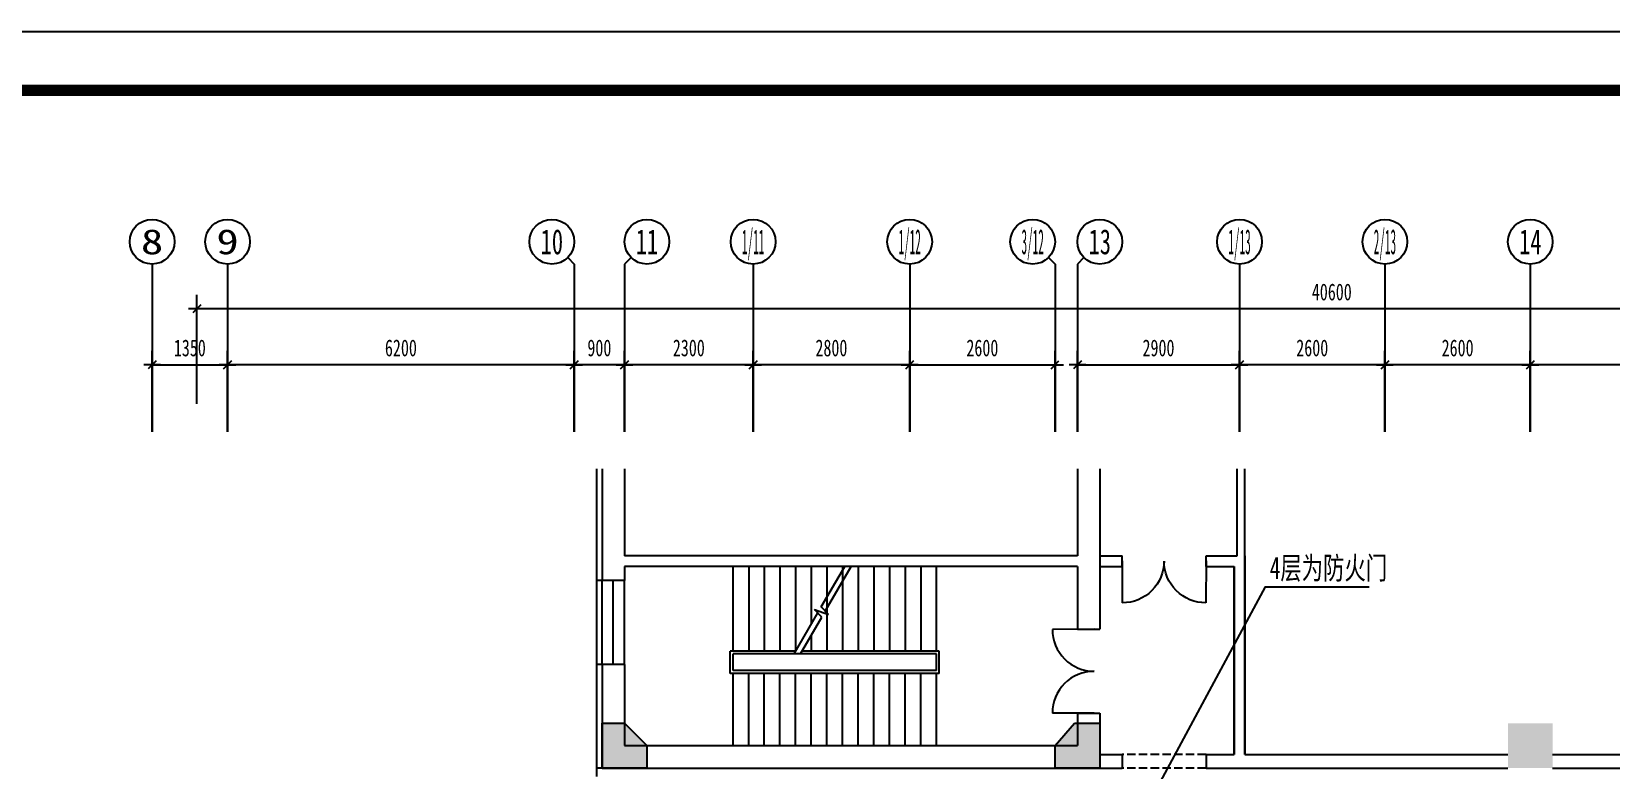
# Model space of a CAD drawing. Header units: millimetres. Extents: x -40825 to 38445, y -28915 to 29040.
# Drawn here: x -23503 to 4735, y 15854 to 29040 of the extents above; entities that cross this region are included whole.
import ezdxf
from ezdxf.enums import TextEntityAlignment as Align

# ---------------------------------------------------------------- set-up
doc = ezdxf.new("R2010")
doc.units = ezdxf.units.MM
doc.linetypes.add('DASH', pattern=[0.35, 0.25, -0.1])
for name, color, linetype in [('AXIS', 3, 'Continuous'), ('AXIS_TEXT', 7, 'Continuous'), ('COLUMN', 9, 'Continuous'), ('S_SURFACE', 6, 'Continuous'), ('STAIR', 6, 'Continuous'), ('TEXT', 7, 'Continuous'), ('WALL', 4, 'Continuous'), ('WINDOW', 3, 'Continuous'), ('WLL1', 2, 'Continuous'), ('填充', 8, 'Continuous')]:
    doc.layers.add(name, color=color, linetype=linetype)
doc.styles.add('COMPLEX', font='simsun.ttc')
doc.styles.add('DIM_FONT', font='simsun.ttc', dxfattribs={"width": 0.7})
doc.styles.add('S', font='', dxfattribs={"width": 0.8})
doc.styles.get('S').set_extended_font_data('SimSun')
doc.dimstyles.new('AXIS', dxfattribs={"dimtxt": 300, "dimasz": 1, "dimexe": 250, "dimexo": 0, "dimgap": 150, "dimtad": 1, "dimdec": 0, "dimzin": 0, "dimdsep": 46, "dimtxsty": 'DIM_FONT', "dimblk": '_DIMX', "dimblk1": '_DIMX', "dimblk2": '_DIMX', "dimsah": 1, "dimcen": 0.09, "dimclrd": 3, "dimclre": 3, "dimclrt": 7, "dimadec": 0, "dimazin": 0, "dimtfac": 1, "dimtdec": 0, "dimtix": 1, "dimtmove": 2, "dimatfit": 3, "dimldrblk": '_DIMX', "dimfxl": 1, "dimtolj": 1, "dimtzin": 0, "dimarcsym": 0})

# ---------------------------------------------------------------- blocks, each defined once
blk = doc.blocks.new('_DIMX')
blk.add_line((-150, 0), (150, 0))
blk.add_lwpolyline([(-70, -70), (70, 70)])
blk = doc.blocks.new('*D112')
at = {"layer": 'AXIS', "color": 3, "lineweight": -2}
for p, q in [((3302, 21885), (3302, 23335)), ((11402, 21885), (11402, 23335)), ((11401, 23085), (3303, 23085))]:
    blk.add_line(p, q, dxfattribs=at)
at = {"layer": 'Defpoints', "color": 0}
for p in [(3302, 23085), (3302, 21885), (11402, 21885)]:
    blk.add_point(p, dxfattribs=at)
at = {"layer": 'AXIS', "color": 3, "lineweight": -2, "rotation": 180}
blk.add_blockref('_DIMX', (3302, 23085), dxfattribs=at)
at = {"layer": 'AXIS', "color": 3, "lineweight": -2}
blk.add_blockref('_DIMX', (11402, 23085), dxfattribs=at)
at = {"layer": 'AXIS', "color": 7, "insert": (7352, 23385), "char_height": 300, "attachment_point": 5, "style": 'DIM_FONT'}
blk.add_mtext('\\A1;8100', dxfattribs=at)
blk = doc.blocks.new('*D110')
at = {"layer": 'AXIS', "color": 3, "lineweight": -2}
for p, q in [((-20548, 22385), (-20548, 24335)), ((20052, 22385), (20052, 24335)), ((20051, 24085), (-20547, 24085))]:
    blk.add_line(p, q, dxfattribs=at)
at = {"layer": 'Defpoints', "color": 0}
for p in [(-20548, 24085), (-20548, 22385), (20052, 22385)]:
    blk.add_point(p, dxfattribs=at)
at = {"layer": 'AXIS', "color": 3, "lineweight": -2}
for p, rotation in [((-20548, 24085), 179.9999999999999), ((20052, 24085), 359.9999999999999)]:
    blk.add_blockref('_DIMX', p, dxfattribs=dict(at, rotation=rotation))
at = {"layer": 'AXIS', "color": 7, "insert": (-248, 24385), "char_height": 300, "attachment_point": 5, "style": 'DIM_FONT'}
blk.add_mtext('\\A1;40600', dxfattribs=at)
blk = doc.blocks.new('_FZH')
blk.add_solid([(0.5, 0.5), (0.5, -0.5), (-0.5, 0.5), (-0.5, -0.5)])
blk = doc.blocks.new('M_B3KKM')
at = {"linetype": 'DASH'}
for p, q in [((-0.5, 0.5), (0.5, 0.5)), ((-0.5, -0.5), (0.5, -0.5))]:
    blk.add_line(p, q, dxfattribs=at)
blk = doc.blocks.new('*D89')
at = {"layer": 'AXIS', "color": 3, "lineweight": -2}
for p, q in [((-19998, 21885), (-19998, 23335)), ((-13798, 21885), (-13798, 23335)), ((-13799, 23085), (-19997, 23085))]:
    blk.add_line(p, q, dxfattribs=at)
at = {"layer": 'Defpoints', "color": 0}
for p in [(-19998, 23085), (-19998, 21885), (-13798, 21885)]:
    blk.add_point(p, dxfattribs=at)
at = {"layer": 'AXIS', "color": 3, "lineweight": -2, "rotation": 180}
blk.add_blockref('_DIMX', (-19998, 23085), dxfattribs=at)
at = {"layer": 'AXIS', "color": 3, "lineweight": -2}
blk.add_blockref('_DIMX', (-13798, 23085), dxfattribs=at)
at = {"layer": 'AXIS', "color": 7, "insert": (-16898, 23385), "char_height": 300, "attachment_point": 5, "style": 'DIM_FONT'}
blk.add_mtext('\\A1;6200', dxfattribs=at)
blk = doc.blocks.new('_AXISO')
blk.add_circle((0, 0), 0.5)
at = {"layer": 'AXIS_TEXT', "style": 'COMPLEX', "width": 1.041667}
blk.add_attdef('A', text='', height=0.56, dxfattribs=at).set_placement((-0.25, -0.28), (0.25, -0.28), align=Align.FIT)
blk = doc.blocks.new('*D86')
at = {"layer": 'AXIS', "color": 3, "lineweight": -2}
for p, q in [((-12898, 21885), (-12898, 23335)), ((-10598, 21885), (-10598, 23335)), ((-10599, 23085), (-12897, 23085))]:
    blk.add_line(p, q, dxfattribs=at)
at = {"layer": 'Defpoints', "color": 0}
for p in [(-12898, 23085), (-12898, 21885), (-10598, 21885)]:
    blk.add_point(p, dxfattribs=at)
at = {"layer": 'AXIS', "color": 3, "lineweight": -2, "rotation": 180}
blk.add_blockref('_DIMX', (-12898, 23085), dxfattribs=at)
at = {"layer": 'AXIS', "color": 3, "lineweight": -2}
blk.add_blockref('_DIMX', (-10598, 23085), dxfattribs=at)
at = {"layer": 'AXIS', "color": 7, "insert": (-11748, 23385), "char_height": 300, "attachment_point": 5, "style": 'DIM_FONT'}
blk.add_mtext('\\A1;2300', dxfattribs=at)
blk = doc.blocks.new('_AXISO2')
blk.add_line((0.354, 0.146), (0.5, 0))
blk.add_circle((0, 0.5), 0.5)
at = {"layer": 'AXIS_TEXT', "style": 'COMPLEX', "width": 1.041667}
blk.add_attdef('A', text='', height=0.56, dxfattribs=at).set_placement((-0.25, 0.22), (0.25, 0.22), align=Align.FIT)
blk = doc.blocks.new('*D85')
at = {"layer": 'AXIS', "color": 3, "lineweight": -2}
for p, q in [((-13798, 21885), (-13798, 23335)), ((-12898, 21885), (-12898, 23335)), ((-12899, 23085), (-13797, 23085))]:
    blk.add_line(p, q, dxfattribs=at)
at = {"layer": 'Defpoints', "color": 0}
for p in [(-13798, 23085), (-13798, 21885), (-12898, 21885)]:
    blk.add_point(p, dxfattribs=at)
at = {"layer": 'AXIS', "color": 3, "lineweight": -2, "rotation": 180}
blk.add_blockref('_DIMX', (-13798, 23085), dxfattribs=at)
at = {"layer": 'AXIS', "color": 3, "lineweight": -2}
blk.add_blockref('_DIMX', (-12898, 23085), dxfattribs=at)
at = {"layer": 'AXIS', "color": 7, "insert": (-13348, 23385), "char_height": 300, "attachment_point": 5, "style": 'DIM_FONT'}
blk.add_mtext('\\A1;900', dxfattribs=at)
blk = doc.blocks.new('_AXISO1')
blk.add_line((0.354, -0.146), (0.5, 0))
blk.add_circle((0, -0.5), 0.5)
at = {"layer": 'AXIS_TEXT', "style": 'COMPLEX', "width": 1.041667}
blk.add_attdef('A', text='', height=0.56, dxfattribs=at).set_placement((-0.25, -0.78), (0.25, -0.78), align=Align.FIT)
blk = doc.blocks.new('M_B14FAZ')
for p, q in [((-0.5, 0.5), (0.5, 0.5)), ((0.5, 0.021), (-0.5, 0.021)), ((-0.5, -0.5), (0.5, -0.5))]:
    blk.add_line(p, q)
blk = doc.blocks.new('*D84')
at = {"layer": 'AXIS', "color": 3, "lineweight": -2}
for p, q in [((-10598, 21885), (-10598, 23335)), ((-7798, 21885), (-7798, 23335)), ((-7799, 23085), (-10597, 23085))]:
    blk.add_line(p, q, dxfattribs=at)
at = {"layer": 'Defpoints', "color": 0}
for p in [(-10598, 23085), (-10598, 21885), (-7798, 21885)]:
    blk.add_point(p, dxfattribs=at)
at = {"layer": 'AXIS', "color": 3, "lineweight": -2, "rotation": 180}
blk.add_blockref('_DIMX', (-10598, 23085), dxfattribs=at)
at = {"layer": 'AXIS', "color": 3, "lineweight": -2}
blk.add_blockref('_DIMX', (-7798, 23085), dxfattribs=at)
at = {"layer": 'AXIS', "color": 7, "insert": (-9198, 23385), "char_height": 300, "attachment_point": 5, "style": 'DIM_FONT'}
blk.add_mtext('\\A1;2800', dxfattribs=at)
blk = doc.blocks.new('*D83')
at = {"layer": 'AXIS', "color": 3, "lineweight": -2}
for p, q in [((-1898, 21885), (-1898, 23335)), ((702, 21885), (702, 23335)), ((701, 23085), (-1897, 23085))]:
    blk.add_line(p, q, dxfattribs=at)
at = {"layer": 'Defpoints', "color": 0}
for p in [(-1898, 23085), (-1898, 21885), (702, 21885)]:
    blk.add_point(p, dxfattribs=at)
at = {"layer": 'AXIS', "color": 3, "lineweight": -2, "rotation": 180}
blk.add_blockref('_DIMX', (-1898, 23085), dxfattribs=at)
at = {"layer": 'AXIS', "color": 3, "lineweight": -2}
blk.add_blockref('_DIMX', (702, 23085), dxfattribs=at)
at = {"layer": 'AXIS', "color": 7, "insert": (-598, 23385), "char_height": 300, "attachment_point": 5, "style": 'DIM_FONT'}
blk.add_mtext('\\A1;2600', dxfattribs=at)
blk = doc.blocks.new('M_A3PTU')
for p, q in [((-0.5, 0), (-0.499, -0.498)), ((0.5, 0), (0.499, -0.498))]:
    blk.add_line(p, q)
for centre, start, end in [((-0.498, -0.001), 269.885, 0.0763), ((0.498, -0.001), 179.9237, 270.115)]:
    blk.add_arc(centre, 0.498, start, end)
blk = doc.blocks.new('*D81')
at = {"layer": 'AXIS', "color": 3, "lineweight": -2}
for p, q in [((702, 21885), (702, 23335)), ((3302, 21885), (3302, 23335)), ((3301, 23085), (703, 23085))]:
    blk.add_line(p, q, dxfattribs=at)
at = {"layer": 'Defpoints', "color": 0}
for p in [(702, 23085), (702, 21885), (3302, 21885)]:
    blk.add_point(p, dxfattribs=at)
at = {"layer": 'AXIS', "color": 3, "lineweight": -2, "rotation": 180}
blk.add_blockref('_DIMX', (702, 23085), dxfattribs=at)
at = {"layer": 'AXIS', "color": 3, "lineweight": -2}
blk.add_blockref('_DIMX', (3302, 23085), dxfattribs=at)
at = {"layer": 'AXIS', "color": 7, "insert": (2002, 23385), "char_height": 300, "attachment_point": 5, "style": 'DIM_FONT'}
blk.add_mtext('\\A1;2600', dxfattribs=at)

msp = doc.modelspace()

# ---------------------------------------------------------------- hatches: boundary and pattern name
at = {"layer": 'COLUMN'}
h = msp.add_hatch(color=256, dxfattribs=at)
h.paths.add_polyline_path([(-12497.8, 16278.9), (-12497.8, 15878.9), (-13297.8, 15878.9), (-13297.8, 16678.9), (-12897.8, 16678.9)])
h.paths.add_polyline_path([(-4847.8, 16678.9), (-4397.8, 16678.9), (-4397.8, 15878.9), (-5197.8, 15878.9), (-5197.8, 16278.9)])

# ---------------------------------------------------------------- linework, layer by layer
at = {"layer": 'AXIS'}
for p, q in [((-21347.8, 24884.8), (-21347.8, 21884.8)), ((-19997.8, 24884.8), (-19997.8, 21884.8)), ((-13797.8, 24884.8), (-13797.8, 21884.8)), ((-12897.8, 24884.8), (-12897.8, 21884.8)), ((-10597.8, 24884.8), (-10597.8, 21884.8)), ((-7797.8, 24884.8), (-7797.8, 21884.8)), ((-5197.8, 24884.8), (-5197.8, 21884.8)), ((-4797.8, 24884.8), (-4797.8, 21884.8)), ((-1897.8, 24884.8), (-1897.8, 21884.8)), ((702.2, 24884.8), (702.2, 21884.8)), ((3302.2, 24884.8), (3302.2, 21884.8))]:
    msp.add_line(p, q, dxfattribs=at)
at = {"layer": 'S_SURFACE'}
for p, q in [((-13397.8, 21226.4), (-13397.8, 15728.9)), ((-13297.8, 19228.9), (-13397.8, 19228.9)), ((-13297.8, 17728.9), (-13397.8, 17728.9)), ((-13297.8, 15878.9), (-13397.8, 15878.9))]:
    msp.add_line(p, q, dxfattribs=at)
at = {"layer": 'STAIR'}
for p, q in [((-10957.8, 17968.9), (-10957.8, 19478.9)), ((-10677.8, 19478.9), (-10677.8, 17968.9)), ((-10397.8, 19478.9), (-10397.8, 17968.9)), ((-10117.8, 19478.9), (-10117.8, 17968.9)), ((-9837.8, 19478.9), (-9837.8, 17968.9)), ((-9557.8, 19478.9), (-9557.8, 18449)), ((-9380.3, 18756.4), (-8960.3, 19478.9)), ((-9307.6, 18682.4), (-8844.8, 19478.9)), ((-9277.8, 19478.9), (-9277.8, 17968.9)), ((-8997.8, 19478.9), (-8997.8, 17968.9)), ((-8717.8, 19478.9), (-8717.8, 17968.9)), ((-8437.8, 19478.9), (-8437.8, 17968.9)), ((-8157.8, 19478.9), (-8157.8, 17968.9)), ((-7877.8, 19478.9), (-7877.8, 17968.9)), ((-7597.8, 19478.9), (-7597.8, 17968.9)), ((-7317.8, 17968.9), (-7317.8, 19478.9)), ((-9862.8, 17920.7), (-9441.4, 18650.6)), ((-9368.7, 18576.5), (-9499.6, 18709.8)), ((-9499.6, 18709.8), (-9249.5, 18623.1)), ((-9249.5, 18623.1), (-9380.3, 18756.4)), ((-9748.4, 17918.9), (-9368.7, 18576.5)), ((-9557.8, 18249), (-9557.8, 17968.9)), ((-11007.8, 17568.9), (-11007.8, 17968.9)), ((-9835, 17968.9), (-11007.8, 17968.9)), ((-7317.8, 17918.9), (-10957.8, 17918.9)), ((-10957.8, 17618.9), (-10957.8, 17918.9)), ((-7267.8, 17968.9), (-9719.5, 17968.9)), ((-7317.8, 17618.9), (-7317.8, 17918.9)), ((-7267.8, 17568.9), (-7267.8, 17968.9)), ((-7267.8, 17568.9), (-11007.8, 17568.9)), ((-7317.8, 17618.9), (-10957.8, 17618.9)), ((-10957.8, 16278.9), (-10957.8, 17568.9)), ((-10677.8, 16278.9), (-10677.8, 17568.9)), ((-10397.8, 16278.9), (-10397.8, 17568.9)), ((-10117.8, 16278.9), (-10117.8, 17568.9)), ((-9837.8, 16278.9), (-9837.8, 17568.9)), ((-9557.8, 16278.9), (-9557.8, 17568.9)), ((-9277.8, 16278.9), (-9277.8, 17568.9)), ((-8997.8, 16278.9), (-8997.8, 17568.9)), ((-8717.8, 16278.9), (-8717.8, 17568.9)), ((-8437.8, 16278.9), (-8437.8, 17568.9)), ((-8157.8, 16278.9), (-8157.8, 17568.9)), ((-7877.8, 16278.9), (-7877.8, 17568.9)), ((-7597.8, 16278.9), (-7597.8, 17568.9)), ((-7317.8, 16278.9), (-7317.8, 17568.9))]:
    msp.add_line(p, q, dxfattribs=at)
for points in [[(-6808.3, 17016.3, 0, 0, 0), (-11640.5, 17016.3, 0, 0, 0), (-11640.5, 18693.9, 0, 0, 0), (-10097.8, 18693.9, 100, 0, 0), (-9837.8, 18693.9, 0, 0, 0)], [(-6683.7, 18718.2, 0, 0, 0), (-8668.4, 18718.2, 100, 0, 0), (-8928.4, 18718.2, 0, 0, 0)]]:
    msp.add_lwpolyline(points, format="xyseb", dxfattribs=at)
at = {"layer": 'TEXT'}
msp.add_lwpolyline([(-3397.8, 15477.3), (-1431, 19114.5), (418.8, 19114.5)], dxfattribs=at)
at = {"layer": 'WALL'}
for p, q in [((-1942.8, 19668.9), (-1942.8, 21226.4)), ((-1802.8, 16118.9), (-1802.8, 21226.4)), ((-4397.8, 19668.9), (-3997.6, 19668.9)), ((-3997.6, 19478.9), (-3997.6, 19668.9)), ((-2497.6, 19478.9), (-2497.6, 19668.9)), ((-2497.6, 19668.9), (-1942.8, 19668.9)), ((-1802.8, 19668.9), (-1802.8, 16118.9)), ((-4397.8, 19478.9), (-3997.6, 19478.9)), ((-2497.6, 19478.9), (-1992.8, 19478.9)), ((-1992.8, 16118.9), (-1992.8, 19478.9)), ((-1992.8, 19478.9), (-1992.8, 16118.9)), ((-4397.8, 16118.9), (-3997.8, 16118.9)), ((-3997.8, 16118.9), (-3997.8, 15878.9)), ((-2497.8, 16118.9), (-1992.8, 16118.9)), ((-2497.8, 16118.9), (-2497.8, 15878.9)), ((-1802.8, 16118.9), (2902.2, 16118.9)), ((3702.2, 16118.9), (11002.2, 16118.9)), ((-4397.8, 15878.9), (-3997.8, 15878.9)), ((-2497.8, 15878.9), (2902.2, 15878.9)), ((3702.2, 15878.9), (11002.2, 15878.9))]:
    msp.add_line(p, q, dxfattribs=at)
at = {"layer": 'WLL1'}
for p, q in [((-13297.8, 21226.4), (-13297.8, 19228.9)), ((-12897.8, 21226.4), (-12897.8, 19668.9)), ((-4797.8, 21226.4), (-4797.8, 19668.9)), ((-4397.8, 21226.4), (-4397.8, 18358.7)), ((-4797.8, 19668.9), (-12897.8, 19668.9)), ((-12897.8, 19228.9), (-13297.8, 19228.9)), ((-4797.8, 19478.9), (-12897.8, 19478.9)), ((-12897.8, 19478.9), (-12897.8, 19228.9)), ((-4797.8, 19478.9), (-4797.8, 18358.7)), ((-4797.8, 18358.7), (-4397.8, 18358.7)), ((-13297.8, 17728.9), (-13297.8, 15878.9)), ((-12897.8, 17728.9), (-13297.8, 17728.9)), ((-12897.8, 17728.9), (-12897.8, 16278.9)), ((-4797.8, 16858.7), (-4397.8, 16858.7)), ((-4797.8, 16858.7), (-4797.8, 16278.9)), ((-4397.8, 16858.7), (-4397.8, 15878.9)), ((-12897.8, 16278.9), (-4797.8, 16278.9)), ((-13297.8, 15878.9), (-4397.8, 15878.9))]:
    msp.add_line(p, q, dxfattribs=at)
for points in [[(-12497.8, 16278.9), (-12497.8, 15878.9), (-13297.8, 15878.9), (-13297.8, 16678.9), (-12897.8, 16678.9)], [(-4847.8, 16678.9), (-4397.8, 16678.9), (-4397.8, 15878.9), (-5197.8, 15878.9), (-5197.8, 16278.9)]]:
    msp.add_lwpolyline(points, close=True, dxfattribs=at)
at = {"layer": '填充', "color": 4}
msp.add_lwpolyline([(-40824.7, 29040), (38445.2, 29040), (38445.2, -28914.9), (-40824.7, -28914.9)], close=True, dxfattribs=at)
at = {"layer": '填充', "color": 4, "const_width": 200}
msp.add_lwpolyline([(-39774.7, 27990), (37395.2, 27990), (37395.2, -27864.9), (-39774.7, -27864.9)], close=True, dxfattribs=at)

# ---------------------------------------------------------------- block references
at = {"layer": 'AXIS'}
ref = msp.add_blockref('_AXISO', (-21347.8, 25284.8), dxfattribs=dict(at, xscale=800, yscale=800, zscale=800))
ref.add_attrib('A', '8', dxfattribs={"layer": 'AXIS_TEXT', "height": 448, "style": 'COMPLEX', "width": 1.95078}).set_placement((-21547.8, 25060.8), (-21147.8, 25060.8), align=Align.FIT)
ref = msp.add_blockref('_AXISO', (-19997.8, 25284.8), dxfattribs=dict(at, xscale=800, yscale=800, zscale=800))
ref.add_attrib('A', '9', dxfattribs={"layer": 'AXIS_TEXT', "height": 448, "style": 'COMPLEX', "width": 2.10084}).set_placement((-20197.8, 25060.8), (-19797.8, 25060.8), align=Align.FIT)
ref = msp.add_blockref('_AXISO1', (-13797.8, 25284.8), dxfattribs=dict(at, xscale=800, yscale=800, zscale=800, rotation=270))
ref.add_attrib('A', '10', dxfattribs={"layer": 'AXIS_TEXT', "height": 448, "style": 'COMPLEX', "width": 0.803262}).set_placement((-14397.8, 25060.8), (-13997.8, 25060.8), align=Align.FIT)
ref = msp.add_blockref('_AXISO2', (-12897.8, 25284.8), dxfattribs=dict(at, xscale=800, yscale=800, zscale=800, rotation=270))
ref.add_attrib('A', '11', dxfattribs={"layer": 'AXIS_TEXT', "height": 448, "style": 'COMPLEX', "width": 0.941756}).set_placement((-12697.8, 25060.8), (-12297.8, 25060.8), align=Align.FIT)
ref = msp.add_blockref('_AXISO', (-10597.8, 25284.8), dxfattribs=dict(at, xscale=800, yscale=800, zscale=800))
ref.add_attrib('A', '1/11', dxfattribs={"layer": 'AXIS_TEXT', "height": 448, "style": 'COMPLEX', "width": 0.39581}).set_placement((-10797.8, 25060.8), (-10397.8, 25060.8), align=Align.FIT)
ref = msp.add_blockref('_AXISO', (-7797.8, 25284.8), dxfattribs=dict(at, xscale=800, yscale=800, zscale=800))
ref.add_attrib('A', '1/12', dxfattribs={"layer": 'AXIS_TEXT', "height": 448, "style": 'COMPLEX', "width": 0.369067}).set_placement((-7997.8, 25060.8), (-7597.8, 25060.8), align=Align.FIT)
ref = msp.add_blockref('_AXISO1', (-5197.8, 25284.8), dxfattribs=dict(at, xscale=800, yscale=800, zscale=800, rotation=270))
ref.add_attrib('A', '3/12', dxfattribs={"layer": 'AXIS_TEXT', "height": 448, "style": 'COMPLEX', "width": 0.369067}).set_placement((-5797.8, 25060.8), (-5397.8, 25060.8), align=Align.FIT)
ref = msp.add_blockref('_AXISO2', (-4797.8, 25284.8), dxfattribs=dict(at, xscale=800, yscale=800, zscale=800, rotation=270))
ref.add_attrib('A', '13', dxfattribs={"layer": 'AXIS_TEXT', "height": 448, "style": 'COMPLEX', "width": 0.803262}).set_placement((-4597.8, 25060.8), (-4197.8, 25060.8), align=Align.FIT)
ref = msp.add_blockref('_AXISO', (-1897.8, 25284.8), dxfattribs=dict(at, xscale=800, yscale=800, zscale=800))
ref.add_attrib('A', '1/13', dxfattribs={"layer": 'AXIS_TEXT', "height": 448, "style": 'COMPLEX', "width": 0.369067}).set_placement((-2097.8, 25060.8), (-1697.8, 25060.8), align=Align.FIT)
ref = msp.add_blockref('_AXISO', (702.2, 25284.8), dxfattribs=dict(at, xscale=800, yscale=800, zscale=800))
ref.add_attrib('A', '2/13', dxfattribs={"layer": 'AXIS_TEXT', "height": 448, "style": 'COMPLEX', "width": 0.369067}).set_placement((502.2, 25060.8), (902.2, 25060.8), align=Align.FIT)
ref = msp.add_blockref('_AXISO', (3302.2, 25284.8), dxfattribs=dict(at, xscale=800, yscale=800, zscale=800))
ref.add_attrib('A', '14', dxfattribs={"layer": 'AXIS_TEXT', "height": 448, "style": 'COMPLEX', "width": 0.780312}).set_placement((3102.2, 25060.8), (3502.2, 25060.8), align=Align.FIT)
at = {"layer": 'COLUMN', "xscale": 800, "yscale": 800, "zscale": 600}
msp.add_blockref('_FZH', (3302.2, 16278.9), dxfattribs=at)
at = {"layer": 'WINDOW', "xscale": -1500, "yscale": 1500, "zscale": 1500}
msp.add_blockref('M_A3PTU', (-3247.8, 19578.9), dxfattribs=at)
at = {"layer": 'WINDOW', "xscale": 1500, "zscale": 1500}
for name, p, yscale, rotation in [('M_B14FAZ', (-13097.8, 18478.9), 400.0000000009313, 90), ('M_A3PTU', (-4497.8, 17608.7), 1500, 270), ('M_B3KKM', (-3247.8, 15998.9), 240.0000000000582, 180)]:
    msp.add_blockref(name, p, dxfattribs=dict(at, yscale=yscale, rotation=rotation))

# ---------------------------------------------------------------- texts
at = {"layer": 'TEXT', "style": 'S', "width": 0.7}
msp.add_text('4层为防火门', height=400, dxfattribs=at).set_placement((-1358.6, 19254.4))

# ---------------------------------------------------------------- dimensions: what is measured, and where the dimension line sits
at = {"layer": 'AXIS'}
dim = msp.add_aligned_dim(p1=(20052.2, 22384.8), p2=(-20547.8, 22384.8), distance=-1700, dimstyle='AXIS', dxfattribs=at)
dim.commit()
dim.dimension.update_dxf_attribs({"geometry": '*D110', "text_midpoint": (-247.8, 24384.8)})
for base, p1, p2 in [((-19997.8, 23084.8), (-21347.8, 21884.8), (-19997.8, 21884.8)), ((-5197.8, 23084.8), (-7797.8, 21884.8), (-5197.8, 21884.8)), ((-1897.8, 23084.8), (-4797.8, 21884.8), (-1897.8, 21884.8))]:
    msp.add_linear_dim(base=base, p1=p1, p2=p2, dimstyle='AXIS', dxfattribs=at).render()
for base, p1, p2, picture, middle in [((-19997.8, 23084.8), (-13797.8, 21884.8), (-19997.8, 21884.8), '*D89', (-16897.8, 23384.8)), ((-13797.8, 23084.8), (-12897.8, 21884.8), (-13797.8, 21884.8), '*D85', (-13347.8, 23384.8)), ((-12897.8, 23084.8), (-10597.8, 21884.8), (-12897.8, 21884.8), '*D86', (-11747.8, 23384.8)), ((-10597.8, 23084.8), (-7797.8, 21884.8), (-10597.8, 21884.8), '*D84', (-9197.8, 23384.8)), ((-1897.8, 23084.8), (702.2, 21884.8), (-1897.8, 21884.8), '*D83', (-597.8, 23384.8)), ((702.2, 23084.8), (3302.2, 21884.8), (702.2, 21884.8), '*D81', (2002.2, 23384.8)), ((3302.2, 23084.8), (11402.2, 21884.8), (3302.2, 21884.8), '*D112', (7352.2, 23384.8))]:
    dim = msp.add_linear_dim(base=base, p1=p1, p2=p2, dimstyle='AXIS', dxfattribs=at)
    dim.commit()
    dim.dimension.update_dxf_attribs({"geometry": picture, "text_midpoint": middle})

doc.saveas('drawing.dxf')
